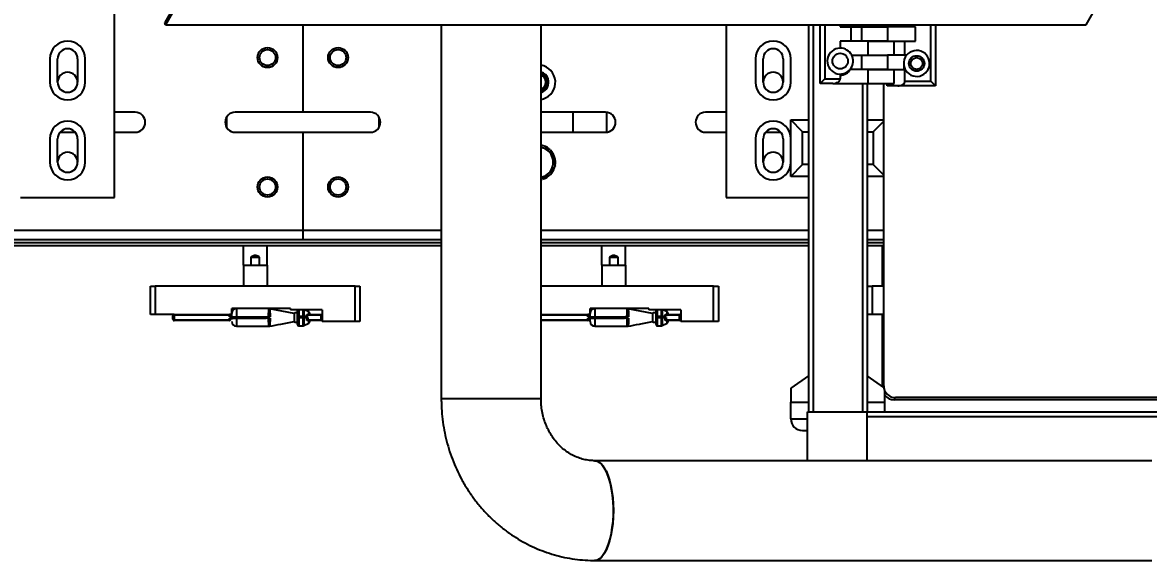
# Model space of a CAD drawing. Header units: millimetres. Extents: x 10 to 584, y 10 to 410.
# Drawn here: x 144.56 to 176.47, y 275.9 to 291.14 of the extents above; entities that cross this region are included whole.
import ezdxf

# ---------------------------------------------------------------- set-up
doc = ezdxf.new("R2010")
doc.units = ezdxf.units.MM
doc.layers.add('2', color=1, linetype='Continuous')
doc.styles.add('SLDTEXTSTYLE0', font='TXT', dxfattribs={"width": 0.7})
doc.dimstyles.new('SLDDIMSTYLE0', dxfattribs={"dimtxt": 3.5, "dimasz": 3.5, "dimexe": 0, "dimexo": 0.0625, "dimgap": 0.875, "dimtad": 1, "dimlfac": 15, "dimrnd": 1e-09, "dimzin": 12, "dimdsep": 46, "dimtxsty": 'SLDTEXTSTYLE0', "dimsah": 1, "dimcen": 0.09, "dimadec": 0, "dimazin": 3, "dimtfac": 1, "dimtofl": 0, "dimtmove": 0, "dimatfit": 3, "dimfxl": 0, "dimfrac": 2, "dimtolj": 1, "dimtzin": 12, "dimarcsym": 0})

# ---------------------------------------------------------------- blocks, each defined once
blk = doc.blocks.new('_D')
at = {"layer": '2', "color": 1}
for p, q in [((167.502, 346.778), (43.502, 346.778)), ((44.502, 346.778), (44.502, 225.845)), ((181.576, 225.845), (43.502, 225.845))]:
    blk.add_line(p, q, dxfattribs=at)
for points in [[(44.502, 346.778), (43.963, 343.278), (45.04, 343.278)], [(44.502, 225.845), (45.04, 229.345), (43.963, 229.345)]]:
    blk.add_solid(points, dxfattribs=at)
at = {"layer": '2', "color": 1, "insert": (39.99, 278.663), "char_height": 3.5, "attachment_point": 1, "rotation": 90, "style": 'SLDTEXTSTYLE0'}
blk.add_mtext('1814', dxfattribs=at)

msp = doc.modelspace()

# ---------------------------------------------------------------- linework, layer by layer
at = {"color": 7, "linetype": 'Continuous', "lineweight": 25}
for p, q in [((147.16849, 286.17832), (147.16849, 294.01165)), ((150.14086, 293.91086), (148.59361, 291.13475)), ((150.15877, 293.84533), (148.61152, 291.06922)), ((174.71045, 291.06922), (176.2577, 293.84533)), ((148.61152, 291.06922), (148.59361, 291.13475)), ((148.61152, 291.06922), (174.71045, 291.06922)), ((152.50183, 291.06922), (152.50183, 288.59498)), ((156.42748, 291.06922), (156.42748, 280.47832)), ((159.25415, 280.47832), (159.25415, 291.06922)), ((164.50183, 291.06922), (164.50183, 286.17832)), ((166.83516, 291.06922), (166.83516, 280.11165)), ((167.16849, 289.41165), (167.16849, 291.06922)), ((167.73516, 291.06922), (167.73516, 291.01165)), ((167.73516, 291.01165), (168.52839, 291.01165)), ((168.03516, 291.01165), (168.03516, 290.61165)), ((168.33516, 291.01165), (168.33516, 290.61165)), ((168.52839, 291.01165), (168.52839, 291.06922)), ((168.52839, 291.01165), (169.06849, 291.01165)), ((169.07526, 291.01165), (168.53516, 291.01165)), ((169.07526, 291.01165), (169.07526, 290.61165)), ((169.86849, 291.01165), (169.07526, 291.01165)), ((169.26849, 291.01165), (169.26849, 291.06922)), ((169.56849, 291.01165), (169.56849, 291.06922)), ((169.86849, 290.61165), (169.86849, 291.01165)), ((170.43516, 291.06922), (170.43516, 289.34498)), ((167.73516, 290.61165), (167.73516, 290.41165)), ((168.52839, 290.61165), (167.73516, 290.61165)), ((168.52839, 290.21165), (168.52839, 290.61165)), ((168.52839, 290.61165), (169.06849, 290.61165)), ((169.07526, 290.61165), (168.53516, 290.61165)), ((169.07526, 290.61165), (169.86849, 290.61165)), ((169.26849, 290.21165), (169.26849, 290.61165)), ((169.56849, 290.21165), (169.56849, 290.61165)), ((168.06176, 290.21165), (168.52839, 290.21165)), ((168.33516, 290.21165), (168.33516, 289.81165)), ((168.52839, 290.21165), (169.06849, 290.21165)), ((168.53516, 290.21165), (169.07526, 290.21165)), ((169.07526, 290.21165), (169.07526, 289.81165)), ((169.61898, 290.21165), (169.07526, 290.21165)), ((145.33516, 290.11165), (145.33516, 289.44498)), ((145.55183, 289.44498), (145.55183, 290.11165)), ((146.11849, 290.11165), (146.11849, 289.44498)), ((146.33516, 289.44498), (146.33516, 290.11165)), ((165.33516, 290.11165), (165.33516, 289.44498)), ((165.55183, 289.44498), (165.55183, 290.11165)), ((166.11849, 290.11165), (166.11849, 289.44498)), ((166.33516, 289.44498), (166.33516, 290.11165)), ((168.52839, 289.81165), (168.02383, 289.81165)), ((168.03516, 289.81165), (168.03516, 289.83302)), ((168.52839, 289.81165), (169.06849, 289.81165)), ((168.52839, 289.41165), (168.52839, 289.81165)), ((169.07526, 289.81165), (168.53516, 289.81165)), ((169.07526, 289.81165), (169.55051, 289.81165)), ((169.26849, 289.41165), (169.26849, 289.81165)), ((159.42494, 289.52945), (159.4566, 289.53988)), ((167.30183, 289.54498), (167.16849, 289.41165)), ((167.30183, 289.54498), (167.73516, 289.54498)), ((167.73516, 289.64498), (167.73516, 289.54498)), ((169.56849, 289.47832), (169.56849, 289.76635)), ((167.52839, 289.41165), (167.16849, 289.41165)), ((167.52839, 289.41165), (168.52839, 289.41165)), ((168.50183, 289.41165), (168.50183, 280.11165)), ((168.52839, 289.41165), (169.26849, 289.41165)), ((168.96849, 280.84498), (168.96849, 289.41165)), ((169.06849, 289.34498), (169.06849, 289.41165)), ((169.36849, 289.34498), (169.06849, 289.34498)), ((170.43516, 289.34498), (169.36849, 289.34498)), ((169.56849, 289.47832), (170.30183, 289.47832)), ((170.30183, 289.47832), (170.43516, 289.34498)), ((159.25415, 288.95914), (159.32282, 288.97641)), ((147.75183, 288.59498), (147.16849, 288.59498)), ((152.50183, 288.59498), (150.58516, 288.59498)), ((154.41849, 288.59498), (152.50183, 288.59498)), ((161.08516, 288.59498), (159.25415, 288.59498)), ((160.16849, 288.02832), (160.16849, 288.59498)), ((161.12388, 288.03098), (161.12388, 288.59233)), ((164.50183, 288.59498), (163.91849, 288.59498)), ((150.33516, 288.44498), (150.33516, 288.17832)), ((154.66849, 288.17832), (154.66849, 288.44498)), ((166.66849, 288.04498), (166.33516, 288.37832)), ((166.33516, 288.37832), (166.83516, 288.37832)), ((166.33516, 286.77832), (166.33516, 288.37832)), ((168.50183, 288.37832), (168.96849, 288.37832)), ((168.96849, 288.34498), (168.66849, 288.04498)), ((145.61913, 288.02832), (146.05118, 288.02832)), ((147.16849, 288.02832), (147.75183, 288.02832)), ((150.58516, 288.02832), (152.50183, 288.02832)), ((152.50183, 288.02832), (152.50183, 285.24499)), ((152.50183, 288.02832), (154.41849, 288.02832)), ((159.25415, 288.02832), (161.08516, 288.02832)), ((163.91849, 288.02832), (164.50183, 288.02832)), ((165.61913, 288.02832), (166.05118, 288.02832)), ((166.66849, 288.04498), (166.83516, 288.04498)), ((166.66849, 287.11165), (166.66849, 288.04498)), ((168.50183, 288.04498), (168.66849, 288.04498)), ((168.66849, 288.04498), (168.66849, 287.11165)), ((145.33516, 287.84498), (145.33516, 287.17832)), ((145.55183, 287.17832), (145.55183, 287.84498)), ((146.11849, 287.84498), (146.11849, 287.17832)), ((146.33516, 287.17832), (146.33516, 287.84498)), ((159.25415, 287.60342), (159.27008, 287.59957)), ((159.25415, 287.6031), (159.27008, 287.59957)), ((165.33516, 287.84498), (165.33516, 287.17832)), ((165.55183, 287.17832), (165.55183, 287.84498)), ((166.11849, 287.84498), (166.11849, 287.17832)), ((166.33516, 286.77832), (166.66849, 287.11165)), ((166.83516, 287.11165), (166.66849, 287.11165)), ((168.66849, 287.11165), (168.50183, 287.11165)), ((168.96849, 286.81165), (168.66849, 287.11165)), ((159.31012, 286.69841), (159.25415, 286.71191)), ((159.25415, 286.69248), (159.29048, 286.7003)), ((159.31012, 286.69841), (159.29114, 286.7627)), ((166.83516, 286.77832), (166.33516, 286.77832)), ((168.96849, 286.77832), (168.50183, 286.77832)), ((144.50183, 286.17832), (147.16849, 286.17832)), ((164.50183, 286.17832), (166.83516, 286.17832)), ((152.50183, 285.24499), (85.83516, 285.24499)), ((152.50183, 285.24499), (152.50183, 284.97832)), ((156.42748, 284.81165), (81.0098, 284.81165)), ((156.42748, 284.89499), (82.03121, 284.89499)), ((152.50183, 284.97832), (85.83624, 284.97832)), ((150.8209, 284.26498), (150.8209, 284.81165)), ((151.48757, 284.26498), (151.48757, 284.81165)), ((156.42748, 284.97832), (152.50183, 284.97832)), ((166.83516, 284.97832), (159.25415, 284.97832)), ((166.83516, 284.89499), (159.25415, 284.89499)), ((166.83516, 284.81165), (159.25415, 284.81165)), ((160.9809, 284.26498), (160.9809, 284.81165)), ((161.64757, 284.26498), (161.64757, 284.81165)), ((168.96849, 284.97832), (168.50183, 284.97832)), ((168.96849, 284.89499), (168.50183, 284.89499)), ((168.96849, 284.81165), (168.50183, 284.81165)), ((168.93516, 283.66498), (168.93516, 284.81165)), ((151.03113, 284.49165), (151.03113, 284.26498)), ((151.03113, 284.49165), (151.27734, 284.49165)), ((151.27734, 284.26498), (151.27734, 284.49165)), ((161.19113, 284.49165), (161.19113, 284.26498)), ((161.19113, 284.49165), (161.43834, 284.49165)), ((161.43734, 284.26498), (161.43734, 284.49165)), ((150.8209, 284.26498), (150.8209, 283.66498)), ((150.8209, 284.26498), (151.48757, 284.26498)), ((151.48757, 284.26498), (151.48757, 283.66498)), ((160.9809, 284.26498), (160.9809, 283.66498)), ((160.9809, 284.26498), (161.64757, 284.26498)), ((161.64757, 284.26498), (161.64757, 283.66498)), ((148.18757, 282.86498), (148.18757, 283.66498)), ((148.18757, 283.66498), (148.3209, 283.66498)), ((148.3209, 283.66498), (148.3209, 282.86498)), ((153.98757, 283.66498), (148.3209, 283.66498)), ((153.98757, 282.66498), (153.98757, 283.66498)), ((153.98757, 283.66498), (154.1209, 283.66498)), ((154.1209, 283.66498), (154.1209, 282.66498)), ((164.14757, 283.66498), (159.25415, 283.66498)), ((164.14757, 282.66498), (164.14757, 283.66498)), ((164.14757, 283.66498), (164.2809, 283.66498)), ((164.2809, 283.66498), (164.2809, 282.66498)), ((168.50757, 282.86498), (168.50757, 283.66498)), ((168.50757, 283.66498), (168.6409, 283.66498)), ((168.6409, 283.66498), (168.6409, 282.86498)), ((168.96849, 283.66498), (168.6409, 283.66498)), ((148.3209, 282.86498), (148.18757, 282.86498)), ((148.85424, 282.86498), (148.3209, 282.86498)), ((148.8209, 282.73165), (148.8209, 282.83165)), ((148.85424, 282.86498), (150.4209, 282.86498)), ((148.85424, 282.84498), (148.85424, 282.71832)), ((150.4209, 282.84498), (148.85424, 282.84498)), ((150.48757, 282.86498), (150.4209, 282.86498)), ((150.4209, 282.80165), (150.4209, 282.84498)), ((150.4209, 282.80165), (151.46305, 282.80165)), ((150.45424, 282.83165), (150.45424, 282.80165)), ((152.15424, 283.03165), (150.48757, 283.03165)), ((150.48757, 282.86498), (150.48757, 283.03165)), ((152.25424, 282.89832), (151.55424, 283.03149)), ((151.55424, 282.76165), (151.55424, 282.80165)), ((151.57611, 282.80165), (151.55424, 282.80165)), ((151.56687, 283.02722), (151.56679, 283.02914)), ((152.15424, 283.03165), (152.15424, 282.99832)), ((153.05424, 282.99832), (152.15424, 282.99832)), ((152.35424, 282.82165), (152.35424, 282.98165)), ((152.35424, 282.78165), (152.35424, 282.82165)), ((152.35424, 282.82165), (152.38757, 282.82165)), ((152.38757, 282.82165), (152.38757, 282.78165)), ((152.38757, 282.82165), (152.64648, 282.82165)), ((152.66914, 282.94086), (152.55424, 282.99832)), ((152.61315, 282.86478), (152.61339, 282.86498)), ((152.61315, 282.82165), (152.61315, 282.86478)), ((152.61339, 282.86498), (152.61593, 282.86498)), ((152.61593, 282.86498), (153.0209, 282.86498)), ((152.64648, 282.84498), (152.64648, 282.82165)), ((153.0209, 282.84498), (152.64648, 282.84498)), ((152.68757, 282.91105), (152.68757, 282.86498)), ((153.0209, 282.84498), (153.0209, 282.86498)), ((153.0209, 282.71832), (153.0209, 282.84498)), ((153.05424, 282.99832), (153.05424, 282.66498)), ((159.25415, 282.86498), (160.5809, 282.86498)), ((160.5809, 282.84498), (159.25415, 282.84498)), ((160.64757, 282.86498), (160.5809, 282.86498)), ((160.5809, 282.80165), (160.5809, 282.84498)), ((160.5809, 282.80165), (161.62305, 282.80165)), ((160.61424, 282.83165), (160.61424, 282.80165)), ((162.31424, 283.03165), (160.64757, 283.03165)), ((160.64757, 282.86498), (160.64757, 283.03165)), ((162.41424, 282.89832), (161.71424, 283.03149)), ((161.71424, 282.76165), (161.71424, 282.80165)), ((161.73611, 282.80165), (161.71424, 282.80165)), ((161.72687, 283.02722), (161.72679, 283.02914)), ((162.31424, 283.03165), (162.31424, 282.99832)), ((163.21424, 282.99832), (162.31424, 282.99832)), ((162.51424, 282.82165), (162.51424, 282.98165)), ((162.51424, 282.78165), (162.51424, 282.82165)), ((162.51424, 282.82165), (162.54757, 282.82165)), ((162.54757, 282.82165), (162.54757, 282.78165)), ((162.54757, 282.82165), (162.80648, 282.82165)), ((162.82914, 282.94086), (162.71424, 282.99832)), ((162.77315, 282.86478), (162.77339, 282.86498)), ((162.77315, 282.82165), (162.77315, 282.86478)), ((162.77339, 282.86498), (162.77593, 282.86498)), ((162.77593, 282.86498), (163.1809, 282.86498)), ((162.80648, 282.84498), (162.80648, 282.82165)), ((163.1809, 282.84498), (162.80648, 282.84498)), ((162.84757, 282.91105), (162.84757, 282.86498)), ((163.1809, 282.84498), (163.1809, 282.86498)), ((163.1809, 282.71832), (163.1809, 282.84498)), ((163.21424, 282.99832), (163.21424, 282.66498)), ((168.6409, 282.86498), (168.50757, 282.86498)), ((168.96849, 282.86498), (168.6409, 282.86498)), ((168.93516, 280.825), (168.93516, 282.86498)), ((148.85424, 282.71832), (150.4209, 282.71832)), ((150.4209, 282.69832), (148.85424, 282.69832)), ((150.4209, 282.71832), (150.4209, 282.76165)), ((150.4209, 282.76165), (151.46305, 282.76165)), ((150.45424, 282.76165), (150.45424, 282.73165)), ((150.6209, 282.53165), (151.54145, 282.53165)), ((151.54131, 282.53263), (151.56654, 282.53604)), ((151.54131, 282.53263), (151.56654, 282.53604)), ((151.54131, 282.53263), (151.56654, 282.53604)), ((151.55424, 282.76165), (151.57602, 282.76165)), ((151.56688, 282.53616), (151.56679, 282.53416)), ((152.38757, 282.78165), (152.35424, 282.78165)), ((152.35424, 282.58165), (152.35424, 282.78165)), ((152.38757, 282.78165), (152.64648, 282.78165)), ((152.38757, 282.54832), (152.51303, 282.54832)), ((152.52794, 282.55184), (152.66914, 282.62244)), ((152.61315, 282.69852), (152.61315, 282.78165)), ((152.61339, 282.69832), (152.61315, 282.69852)), ((152.61593, 282.69832), (152.61339, 282.69832)), ((153.0209, 282.69832), (152.61593, 282.69832)), ((152.64648, 282.78165), (152.64648, 282.71832)), ((152.64648, 282.71832), (153.0209, 282.71832)), ((152.68757, 282.69832), (152.68757, 282.65225)), ((153.0209, 282.69832), (153.0209, 282.71832)), ((153.98757, 282.66498), (153.05424, 282.66498)), ((154.1209, 282.66498), (153.98757, 282.66498)), ((159.25415, 282.71832), (160.5809, 282.71832)), ((160.5809, 282.69832), (159.25415, 282.69832)), ((160.5809, 282.71832), (160.5809, 282.76165)), ((160.5809, 282.76165), (161.62305, 282.76165)), ((160.61424, 282.76165), (160.61424, 282.73165)), ((160.7809, 282.53165), (161.70145, 282.53165)), ((161.70131, 282.53263), (161.72654, 282.53604)), ((161.70131, 282.53263), (161.72654, 282.53604)), ((161.70131, 282.53263), (161.72654, 282.53604)), ((161.71424, 282.76165), (161.73602, 282.76165)), ((161.72688, 282.53616), (161.72679, 282.53416)), ((162.54757, 282.78165), (162.51424, 282.78165)), ((162.51424, 282.58165), (162.51424, 282.78165)), ((162.54757, 282.78165), (162.80648, 282.78165)), ((162.54757, 282.54832), (162.67303, 282.54832)), ((162.68794, 282.55184), (162.82914, 282.62244)), ((162.77315, 282.69852), (162.77315, 282.78165)), ((162.77339, 282.69832), (162.77315, 282.69852)), ((162.77593, 282.69832), (162.77339, 282.69832)), ((163.1809, 282.69832), (162.77593, 282.69832)), ((162.80648, 282.78165), (162.80648, 282.71832)), ((162.80648, 282.71832), (163.1809, 282.71832)), ((162.84757, 282.69832), (162.84757, 282.65225)), ((163.1809, 282.69832), (163.1809, 282.71832)), ((164.14757, 282.66498), (163.21424, 282.66498)), ((164.2809, 282.66498), (164.14757, 282.66498)), ((166.83516, 281.12842), (166.33516, 280.77832)), ((168.97161, 280.79947), (168.50183, 281.12842)), ((166.33516, 280.77832), (166.33516, 280.37832)), ((169.00183, 280.37832), (169.00183, 280.69969)), ((158.37547, 280.47832), (156.42748, 280.47832)), ((159.25415, 280.47832), (156.42748, 280.47832)), ((159.25415, 280.47832), (158.37547, 280.47832)), ((166.33516, 279.91165), (166.33516, 280.37832)), ((169.00183, 280.11165), (169.00183, 280.37832)), ((183.83516, 280.44498), (169.26849, 280.44498)), ((197.96849, 280.51165), (169.30183, 280.51165)), ((166.80849, 280.11165), (168.50183, 280.11165)), ((166.80849, 278.72498), (166.80849, 280.11165)), ((168.50183, 280.11165), (228.47516, 280.11165)), ((168.50183, 278.72498), (168.50183, 280.11165)), ((166.66849, 279.57832), (166.80849, 279.57832)), ((176.57049, 278.72498), (160.77215, 278.72498)), ((160.77215, 275.89832), (176.57049, 275.89832))]:
    msp.add_line(p, q, dxfattribs=at)
at = {"color": 59, "linetype": 'Continuous', "lineweight": 25}
for p, q in [((166.96849, 291.06922), (166.96849, 280.11165)), ((167.30183, 291.06922), (167.30183, 289.54498)), ((170.30183, 289.47832), (170.30183, 291.06922)), ((168.36849, 289.41165), (168.36849, 280.11165)), ((156.42748, 285.24499), (152.50183, 285.24499)), ((166.83516, 285.24499), (159.25415, 285.24499)), ((168.96849, 285.24499), (168.50183, 285.24499)), ((152.38757, 282.99832), (152.38757, 282.82165)), ((152.51303, 282.82165), (152.51303, 282.99832)), ((152.52794, 282.99832), (152.52794, 282.82165)), ((152.66914, 282.86498), (152.66914, 282.94086)), ((162.54757, 282.99832), (162.54757, 282.82165)), ((162.67303, 282.82165), (162.67303, 282.99832)), ((162.68794, 282.99832), (162.68794, 282.82165)), ((162.82914, 282.86498), (162.82914, 282.94086)), ((152.38757, 282.78165), (152.38757, 282.54832)), ((152.51303, 282.54832), (152.51303, 282.78165)), ((152.52794, 282.78165), (152.52794, 282.55184)), ((152.66914, 282.62244), (152.66914, 282.69832)), ((162.54757, 282.78165), (162.54757, 282.54832)), ((162.67303, 282.54832), (162.67303, 282.78165)), ((162.68794, 282.78165), (162.68794, 282.55184)), ((162.82914, 282.62244), (162.82914, 282.69832)), ((166.33516, 280.37832), (166.83516, 280.37832)), ((168.50183, 280.37832), (169.00183, 280.37832)), ((166.33516, 279.91165), (166.80849, 279.91165)), ((168.50183, 279.97832), (228.47516, 279.97832))]:
    msp.add_line(p, q, dxfattribs=at)
at = {"color": 7, "linetype": 'Continuous', "lineweight": 25, "flags": 128}
for points in [[(159.29114, 286.7627), (159.2637, 286.75557), (159.25415, 286.75353)], [(160.77215, 275.89832), (160.79952, 275.90017), (160.86898, 275.92169), (160.93679, 275.96699), (161.00177, 276.0353), (161.06283, 276.12545), (161.11892, 276.2359), (161.16907, 276.36475), (161.21243, 276.5098), (161.24826, 276.66858), (161.27594, 276.83835), (161.295, 277.01623), (161.30511, 277.19916), (161.30611, 277.38401), (161.29796, 277.56763), (161.28083, 277.74686), (161.25498, 277.91865), (161.22088, 278.08006), (161.1791, 278.22831), (161.13036, 278.36088), (161.07548, 278.4755), (161.01542, 278.57021), (160.95119, 278.64338)], [(160.77337, 278.72498), (160.84193, 278.71289), (160.91053, 278.67683), (160.97675, 278.6174), (161.03948, 278.53563), (161.09763, 278.43292), (161.15021, 278.31103), (161.19632, 278.17203), (161.23518, 278.01832), (161.26611, 277.85251), (161.28859, 277.67745), (161.30223, 277.49613), (161.30681, 277.31165)], [(161.30681, 277.31165), (161.30223, 277.12717), (161.28859, 276.94585), (161.26611, 276.77079), (161.23518, 276.60498), (161.19632, 276.45127), (161.15021, 276.31227), (161.09763, 276.19038), (161.03948, 276.08767), (160.97675, 276.0059), (160.91053, 275.94648), (160.84193, 275.91041), (160.7722, 275.89832)]]:
    msp.add_lwpolyline(points, dxfattribs=at)
at = {"color": 7, "linetype": 'Continuous', "lineweight": 25}
for centre, radius in [((151.50183, 290.14498), 0.28333), ((151.50183, 290.14498), 0.22667), ((153.50183, 290.14498), 0.28333), ((153.50183, 290.14498), 0.22667), ((167.73516, 290.04498), 0.22), ((169.90183, 289.97832), 0.22), ((169.90183, 289.97832), 0.16667), ((151.50183, 286.47832), 0.28333), ((151.50183, 286.47832), 0.22667), ((153.50183, 286.47832), 0.28333), ((153.50183, 286.47832), 0.22667)]:
    msp.add_circle(centre, radius, dxfattribs=at)
for centre, radius, start, end in [((145.83516, 290.11165), 0.5, 0, 180), ((165.83516, 290.11165), 0.5, 0, 180), ((145.83516, 290.11165), 0.28333, 0, 180), ((165.83516, 290.11165), 0.28333, 0, 180), ((167.73516, 290.04498), 0.36667, 90, 325.376465), ((167.73516, 290.04498), 0.36667, 27.035692, 90), ((167.73516, 290.04498), 0.36667, 325.376465, 27.035692), ((169.90183, 289.97832), 0.36667, 140.478804, 185.340809), ((169.90183, 289.97832), 0.36667, 185.340809, 140.478804), ((159.16849, 289.44498), 0.49333, 288.22981, 80.001426), ((167.73516, 289.97832), 0.33333, 270, 330), ((167.73516, 289.97832), 0.33333, 334.158067, 334.849337), ((169.86849, 289.91165), 0.33333, 174.39831, 197.457603), ((169.86849, 289.91165), 0.33333, 197.457603, 205.841933), ((145.83516, 289.44498), 0.28333, 0, 180), ((159.16849, 289.44498), 0.27, 288.22981, 18.22981), ((159.16849, 289.44498), 0.27, 18.22981, 71.504008), ((159.16849, 289.44498), 0.22667, 292.202849, 67.797151), ((159.16849, 289.44498), 0.22156, 292.742625, 67.257375), ((165.83516, 289.44498), 0.28333, 0, 180), ((145.83516, 289.44498), 0.5, 180, 0), ((145.83516, 289.44498), 0.28333, 180, 0), ((165.83516, 289.44498), 0.5, 180, 0), ((165.83516, 289.44498), 0.28333, 180, 0), ((147.75183, 288.31165), 0.28333, 270, 90), ((150.58516, 288.31165), 0.28333, 90, 270), ((154.41849, 288.31165), 0.28333, 270, 90), ((161.08516, 288.31165), 0.28333, 270, 90), ((163.91849, 288.31165), 0.28333, 90, 270), ((145.83516, 287.84498), 0.5, 0, 180), ((165.83516, 287.84498), 0.5, 0, 180), ((145.83516, 287.84498), 0.28333, 0, 180), ((165.83516, 287.84498), 0.28333, 0, 180), ((159.16849, 287.17832), 0.49333, 49.77249, 80.001426), ((159.16849, 287.17832), 0.43333, 16.441619, 76.441619), ((145.83516, 287.17832), 0.28333, 0, 180), ((159.16849, 287.17832), 0.43333, 316.441619, 16.441619), ((159.16849, 287.17832), 0.49333, 349.761557, 44.510393), ((165.83516, 287.17832), 0.28333, 0, 180), ((145.83516, 287.17832), 0.5, 180, 0), ((145.83516, 287.17832), 0.28333, 180, 0), ((159.16849, 287.17832), 0.49333, 288.22981, 342.930424), ((165.83516, 287.17832), 0.5, 180, 0), ((165.83516, 287.17832), 0.28333, 180, 0), ((159.16849, 287.17832), 0.43333, 286.441619, 316.441619), ((148.85424, 282.83165), 0.03333, 135.572996, 180), ((148.85424, 282.83165), 0.03333, 90, 135.572996), ((148.85424, 282.87832), 0.03333, 224.427004, 270), ((150.4209, 282.83165), 0.03333, 44.427004, 90), ((150.4209, 282.87832), 0.03333, 270, 315.572996), ((150.4209, 282.83165), 0.03333, 0, 44.427004), ((150.6209, 282.89832), 0.13333, 89.982121, 180), ((152.38757, 282.98165), 0.03333, 150, 180), ((152.64648, 282.87832), 0.03333, 203.578178, 270), ((152.65424, 282.91105), 0.03333, 0, 63.434949), ((153.0209, 282.83165), 0.03333, 0, 90), ((160.5809, 282.83165), 0.03333, 44.427004, 90), ((160.5809, 282.87832), 0.03333, 270, 315.572996), ((160.5809, 282.83165), 0.03333, 0, 44.427004), ((160.7809, 282.89832), 0.13333, 89.982121, 180), ((162.54757, 282.98165), 0.03333, 150, 180), ((162.80648, 282.87832), 0.03333, 203.578178, 270), ((162.81424, 282.91105), 0.03333, 0, 63.434949), ((163.1809, 282.83165), 0.03333, 0, 90), ((148.85424, 282.73165), 0.03333, 180, 224.427004), ((148.85424, 282.68498), 0.03333, 90, 135.572996), ((148.85424, 282.73165), 0.03333, 224.427004, 270), ((150.4209, 282.68498), 0.03333, 44.427004, 90), ((150.4209, 282.73165), 0.03333, 270, 315.572996), ((150.4209, 282.73165), 0.03333, 315.572996, 0), ((150.6209, 282.66498), 0.13333, 180, 269.982121), ((152.38757, 282.58165), 0.03333, 180, 270), ((152.51303, 282.58165), 0.03333, 270, 296.565051), ((152.64648, 282.68498), 0.03333, 90, 156.421822), ((152.65424, 282.65225), 0.03333, 296.565051, 0), ((153.0209, 282.73165), 0.03333, 270, 0), ((160.5809, 282.68498), 0.03333, 44.427004, 90), ((160.5809, 282.73165), 0.03333, 270, 315.572996), ((160.5809, 282.73165), 0.03333, 315.572996, 0), ((160.7809, 282.66498), 0.13333, 180, 269.982121), ((162.54757, 282.58165), 0.03333, 180, 270), ((162.67303, 282.58165), 0.03333, 270, 296.565051), ((162.80648, 282.68498), 0.03333, 90, 156.421822), ((162.81424, 282.65225), 0.03333, 296.565051, 0), ((163.1809, 282.73165), 0.03333, 270, 0), ((169.30183, 280.84498), 0.33333, 180, 270), ((169.26849, 280.77832), 0.33333, 216.869898, 270), ((166.66849, 279.91165), 0.33333, 180, 270), ((160.76209, 278.4657), 0.25948, 43.21605, 87.779335)]:
    msp.add_arc(centre, radius, start, end, dxfattribs=at)
at = {"color": 59, "linetype": 'Continuous', "lineweight": 25}
for start, end in [(18.22981, 73.597879), (286.402121, 18.22981)]:
    msp.add_arc((159.16849, 289.44498), 0.30333, start, end, dxfattribs=at)
at = {"color": 7, "linetype": 'Continuous', "lineweight": 25}
for centre, major_axis, ratio, start_param, end_param in [((167.52839, 289.54498), (0.20677, 0), 0.64483216, 4.71238898, 6.28318531), ((169.36849, 289.47832), (0.2, 0), 0.66666667, 4.71238898, 6.28318531), ((153.0209, 282.83118), (0.03333, 0), 0.41421356, 0, 1.57079633), ((163.1809, 282.83118), (0.03333, 0), 0.41421356, 0, 1.57079633), ((153.0209, 282.73212), (0.03333, 0), 0.41421356, 4.71238898, 6.28318531), ((163.1809, 282.73212), (0.03333, 0), 0.41421356, 4.71238898, 6.28318531)]:
    msp.add_ellipse(centre, major_axis=major_axis, ratio=ratio, start_param=start_param, end_param=end_param, dxfattribs=at)
for points, knots in [([(159.27008, 287.59957), (159.31419, 287.58894), (159.39661, 287.56906), (159.47627, 287.54985), (159.51329, 287.54092)], [0, 0, 0, 0, 0.53525041, 1, 1, 1, 1]), ([(159.51329, 287.54092), (159.52683, 287.49506), (159.55009, 287.41624), (159.57408, 287.33495), (159.58411, 287.30097)], [0, 0, 0, 0, 0.581952875, 1, 1, 1, 1]), ([(159.58411, 287.30097), (159.59695, 287.25745), (159.62094, 287.17614), (159.64414, 287.09754), (159.65492, 287.06101)], [0, 0, 0, 0, 0.53525041, 1, 1, 1, 1]), ([(159.65492, 287.06101), (159.62196, 287.02636), (159.56534, 286.96681), (159.50693, 286.90539), (159.48252, 286.87971)], [0, 0, 0, 0, 0.58195288, 1, 1, 1, 1]), ([(159.48252, 286.87971), (159.45125, 286.84683), (159.39283, 286.78539), (159.33636, 286.72601), (159.31012, 286.69841)], [0, 0, 0, 0, 0.53525041, 1, 1, 1, 1]), ([(151.27734, 284.49165), (151.27187, 284.49451), (151.24552, 284.50824), (151.20548, 284.52801), (151.15212, 284.53901), (151.09448, 284.5251), (151.05621, 284.50489), (151.03113, 284.49165)], [0, 0, 0, 0, 0.07037332, 0.33845141, 0.50750063, 0.67733023, 1, 1, 1, 1]), ([(161.43734, 284.49165), (161.43187, 284.49451), (161.40552, 284.50824), (161.36548, 284.52801), (161.31212, 284.53901), (161.25448, 284.5251), (161.21621, 284.50489), (161.19113, 284.49165)], [0, 0, 0, 0, 0.07037332, 0.33845141, 0.50750063, 0.67733023, 1, 1, 1, 1]), ([(150.48757, 282.80165), (150.48757, 282.80653), (150.48757, 282.82747), (150.48757, 282.84979), (150.48757, 282.86116), (150.48757, 282.865)], [0, 0, 0, 0, 0.16766597, 0.71894645, 1, 1, 1, 1]), ([(151.46305, 282.80165), (151.47849, 282.80165), (151.50939, 282.80165), (151.53912, 282.80165), (151.55249, 282.80165), (151.55424, 282.80165)], [0, 0, 0, 0, 0.46482772, 0.93020447, 1, 1, 1, 1]), ([(151.56635, 283.02759), (151.56233, 283.02913), (151.5543, 283.0322), (151.54584, 283.03063), (151.54162, 283.02984)], [0, 0, 0, 0, 0.50050371, 1, 1, 1, 1]), ([(152.35424, 282.89832), (152.34515, 282.904), (152.328, 282.91473), (152.2997, 282.91797), (152.27469, 282.9117), (152.26129, 282.90293), (152.25424, 282.89832)], [0, 0, 0, 0, 0.29515943, 0.55712461, 0.76668025, 1, 1, 1, 1]), ([(152.25424, 282.89823), (152.25424, 282.89826), (152.25424, 282.90128), (152.25424, 282.89089), (152.25424, 282.86665), (152.25424, 282.82737), (152.25424, 282.79689), (152.25424, 282.78165)], [0, 0, 0, 0, 0.00241105, 0.25180828, 0.50120552, 0.75060276, 1, 1, 1, 1]), ([(160.64757, 282.80165), (160.64757, 282.80653), (160.64757, 282.82747), (160.64757, 282.84979), (160.64757, 282.86116), (160.64757, 282.865)], [0, 0, 0, 0, 0.16766724, 0.71895191, 1, 1, 1, 1]), ([(161.62305, 282.80165), (161.63849, 282.80165), (161.66939, 282.80165), (161.69912, 282.80165), (161.71249, 282.80165), (161.71424, 282.80165)], [0, 0, 0, 0, 0.46482772, 0.93020447, 1, 1, 1, 1]), ([(161.72635, 283.02759), (161.72233, 283.02913), (161.7143, 283.0322), (161.70584, 283.03063), (161.70162, 283.02984)], [0, 0, 0, 0, 0.50050371, 1, 1, 1, 1]), ([(162.51424, 282.89832), (162.50515, 282.904), (162.488, 282.91473), (162.4597, 282.91797), (162.43469, 282.9117), (162.42129, 282.90293), (162.41424, 282.89832)], [0, 0, 0, 0, 0.29515943, 0.55712461, 0.76668025, 1, 1, 1, 1]), ([(162.41424, 282.89823), (162.41424, 282.89826), (162.41424, 282.90128), (162.41424, 282.89089), (162.41424, 282.86665), (162.41424, 282.82737), (162.41424, 282.79689), (162.41424, 282.78165)], [0, 0, 0, 0, 0.00241105, 0.25180828, 0.50120552, 0.75060276, 1, 1, 1, 1]), ([(150.48757, 282.72107), (150.48757, 282.72842), (150.48757, 282.73976), (150.48757, 282.75596), (150.48757, 282.76165)], [0, 0, 0, 0, 0.648827627, 1, 1, 1, 1]), ([(151.55424, 282.76165), (151.54197, 282.76165), (151.51746, 282.76165), (151.484, 282.76165), (151.466, 282.76165), (151.46305, 282.76165)], [0, 0, 0, 0, 0.455484617, 0.910702492, 1, 1, 1, 1]), ([(151.55424, 282.53181), (151.66349, 282.55311), (151.89681, 282.59861), (152.13015, 282.64194), (152.25424, 282.66499)], [0, 0, 0, 0, 0.46823352, 1, 1, 1, 1]), ([(152.25424, 282.78165), (152.25424, 282.76636), (152.25424, 282.73579), (152.25424, 282.69723), (152.25424, 282.67032), (152.25424, 282.66682), (152.25424, 282.66508)], [0, 0, 0, 0, 0.250699431, 0.501398861, 0.752098292, 1, 1, 1, 1]), ([(152.25424, 282.66498), (152.26317, 282.6593), (152.28011, 282.64852), (152.30834, 282.64534), (152.33345, 282.65164), (152.34705, 282.66037), (152.35424, 282.66498)], [0, 0, 0, 0, 0.2916196, 0.55270692, 0.76371042, 1, 1, 1, 1]), ([(160.64757, 282.66498), (160.64757, 282.66768), (160.64757, 282.67244), (160.64757, 282.70554), (160.64757, 282.73727), (160.64757, 282.75602), (160.64757, 282.76165)], [0, 0, 0, 0, 0.42418295, 0.74717943, 0.92402221, 1, 1, 1, 1]), ([(161.71424, 282.76165), (161.70197, 282.76165), (161.67746, 282.76165), (161.644, 282.76165), (161.626, 282.76165), (161.62305, 282.76165)], [0, 0, 0, 0, 0.455484617, 0.910702492, 1, 1, 1, 1]), ([(161.71424, 282.53181), (161.82349, 282.55311), (162.05681, 282.59861), (162.29015, 282.64194), (162.41424, 282.66499)], [0, 0, 0, 0, 0.46823352, 1, 1, 1, 1]), ([(162.41424, 282.78165), (162.41424, 282.76636), (162.41424, 282.73579), (162.41424, 282.69723), (162.41424, 282.67032), (162.41424, 282.66682), (162.41424, 282.66508)], [0, 0, 0, 0, 0.25069943, 0.50139886, 0.75209829, 1, 1, 1, 1]), ([(162.41424, 282.66498), (162.42317, 282.6593), (162.44011, 282.64852), (162.46834, 282.64534), (162.49345, 282.65164), (162.50705, 282.66037), (162.51424, 282.66498)], [0, 0, 0, 0, 0.291619601, 0.552706919, 0.763710424, 1, 1, 1, 1]), ([(156.42748, 280.47832), (156.42824, 280.41436), (156.43023, 280.24615), (156.45063, 279.97422), (156.49307, 279.66437), (156.55578, 279.3582), (156.63811, 279.05718), (156.73979, 278.76273), (156.86033, 278.47624), (156.99917, 278.19908), (157.15567, 277.93258), (157.32909, 277.67799), (157.51859, 277.43654), (157.72328, 277.20937), (157.94215, 276.99755), (158.17415, 276.80208), (158.41817, 276.62385), (158.67301, 276.46369), (158.93747, 276.32231), (159.21026, 276.20035), (159.49011, 276.0983), (159.77568, 276.01663), (160.06566, 275.95558), (160.35868, 275.91569), (160.59475, 275.89988), (160.73263, 275.89867), (160.77215, 275.89832)], [0, 0, 0, 0, 0.02689397, 0.07072668, 0.11457137, 0.15841582, 0.20225305, 0.24607579, 0.28987644, 0.33364721, 0.37738012, 0.42106723, 0.46470084, 0.50827372, 0.55177942, 0.59521256, 0.63856915, 0.68184682, 0.72504508, 0.76816542, 0.81121142, 0.85418871, 0.89710486, 0.93996916, 0.98279243, 1, 1, 1, 1]), ([(160.77215, 278.72498), (160.75207, 278.72527), (160.67688, 278.72635), (160.54697, 278.74117), (160.38454, 278.78002), (160.22681, 278.83941), (160.07603, 278.91801), (159.93404, 279.0146), (159.80235, 279.12777), (159.68225, 279.25609), (159.57494, 279.39807), (159.48148, 279.55212), (159.40286, 279.71655), (159.33996, 279.88951), (159.29343, 280.06905), (159.26453, 280.24981), (159.25484, 280.38705), (159.25427, 280.4621), (159.25415, 280.47832)], [0, 0, 0, 0, 0.02725137, 0.10207151, 0.17652647, 0.24996747, 0.32202934, 0.39261118, 0.46179712, 0.52976512, 0.59672187, 0.66286702, 0.72837745, 0.79340301, 0.85806803, 0.9224755, 0.98325236, 1, 1, 1, 1])]:
    msp.add_open_spline(points, degree=3, knots=knots, dxfattribs=at)
at = {"color": 59, "linetype": 'Continuous', "lineweight": 25}
for points, knots in [([(150.6209, 283.03165), (150.6209, 283.02641), (150.6209, 283.01868), (150.6209, 282.96532), (150.6209, 282.91342), (150.6209, 282.85399), (150.6209, 282.8198), (150.6209, 282.80165)], [0, 0, 0, 0, 0.37730355, 0.55536631, 0.77693756, 0.88155741, 1, 1, 1, 1]), ([(151.53098, 282.80165), (151.53098, 282.80221), (151.53111, 282.82148), (151.53188, 282.85622), (151.53455, 282.91782), (151.53743, 282.96689), (151.54048, 283.01877), (151.54104, 283.02624), (151.54145, 283.03165)], [0, 0, 0, 0, 0.00363362, 0.12474327, 0.2288001, 0.46805451, 0.61493795, 1, 1, 1, 1]), ([(151.56679, 283.02914), (151.56679, 283.02917), (151.56639, 283.03864), (151.56786, 283.01344), (151.57061, 282.96323), (151.57329, 282.91184), (151.57554, 282.85081), (151.57592, 282.81841), (151.57611, 282.80165)], [0, 0, 0, 0, 0.00104785, 0.39242379, 0.54187249, 0.78506344, 0.88885658, 1, 1, 1, 1]), ([(160.7809, 283.03165), (160.7809, 283.02641), (160.7809, 283.01868), (160.7809, 282.96532), (160.7809, 282.91342), (160.7809, 282.85399), (160.7809, 282.8198), (160.7809, 282.80165)], [0, 0, 0, 0, 0.37730355, 0.55536631, 0.77693756, 0.88155741, 1, 1, 1, 1]), ([(161.69098, 282.80165), (161.69098, 282.80221), (161.69111, 282.82148), (161.69188, 282.85622), (161.69455, 282.91782), (161.69743, 282.96689), (161.70048, 283.01877), (161.70104, 283.02624), (161.70145, 283.03165)], [0, 0, 0, 0, 0.00363362, 0.12474327, 0.2288001, 0.46805451, 0.61493795, 1, 1, 1, 1]), ([(161.72679, 283.02914), (161.72679, 283.02917), (161.72639, 283.03864), (161.72786, 283.01344), (161.73061, 282.96323), (161.73329, 282.91184), (161.73554, 282.85081), (161.73592, 282.81841), (161.73611, 282.80165)], [0, 0, 0, 0, 0.00104785, 0.39242379, 0.54187249, 0.78506344, 0.88885658, 1, 1, 1, 1]), ([(150.6209, 282.76165), (150.6209, 282.74657), (150.6209, 282.71041), (150.6209, 282.65386), (150.6209, 282.59304), (150.6209, 282.54244), (150.6209, 282.53545), (150.6209, 282.53165)], [0, 0, 0, 0, 0.09826854, 0.23563942, 0.41826385, 0.68415667, 1, 1, 1, 1]), ([(151.54145, 282.53165), (151.54145, 282.53165), (151.54205, 282.52235), (151.54081, 282.54874), (151.53812, 282.59796), (151.53463, 282.6595), (151.53201, 282.71418), (151.53136, 282.74829), (151.53111, 282.76165)], [0, 0, 0, 0, 0.00005677, 0.34573148, 0.60121253, 0.77792936, 0.91299104, 1, 1, 1, 1]), ([(151.54144, 282.53168), (151.54144, 282.53167), (151.54205, 282.52235), (151.5412, 282.53946), (151.54034, 282.55655)], [0, 0, 0, 0, 0.00122336, 1, 1, 1, 1]), ([(151.54145, 282.53165), (151.54145, 282.53165), (151.54205, 282.52235), (151.5412, 282.53945), (151.54034, 282.55655)], [0, 0, 0, 0, 0.0001642, 1, 1, 1, 1]), ([(151.57602, 282.76165), (151.57586, 282.75061), (151.5754, 282.71917), (151.57328, 282.66534), (151.57007, 282.60288), (151.56725, 282.54824), (151.56701, 282.54047), (151.56688, 282.53616)], [0, 0, 0, 0, 0.07522323, 0.21420289, 0.39996089, 0.66787957, 1, 1, 1, 1]), ([(160.7809, 282.76165), (160.7809, 282.74657), (160.7809, 282.71041), (160.7809, 282.65386), (160.7809, 282.59304), (160.7809, 282.54244), (160.7809, 282.53545), (160.7809, 282.53165)], [0, 0, 0, 0, 0.09826854, 0.23563942, 0.41826385, 0.68415667, 1, 1, 1, 1]), ([(161.70145, 282.53165), (161.70145, 282.53165), (161.70205, 282.52235), (161.70081, 282.54874), (161.69812, 282.59796), (161.69463, 282.6595), (161.69201, 282.71418), (161.69136, 282.74829), (161.69111, 282.76165)], [0, 0, 0, 0, 0.00005677, 0.34573148, 0.60121253, 0.77792936, 0.91299104, 1, 1, 1, 1]), ([(161.73602, 282.76165), (161.73586, 282.75061), (161.7354, 282.71917), (161.73328, 282.66534), (161.73007, 282.60288), (161.72725, 282.54824), (161.72701, 282.54047), (161.72688, 282.53616)], [0, 0, 0, 0, 0.075223226, 0.21420289, 0.399960885, 0.667879565, 1, 1, 1, 1])]:
    msp.add_open_spline(points, degree=3, knots=knots, dxfattribs=at)
at = {"color": 7, "linetype": 'Continuous', "lineweight": 25}
for points in [[(151.46305, 282.76165), (151.46455, 282.76832), (151.46754, 282.78165), (151.46455, 282.79498), (151.46305, 282.80165)], [(161.62305, 282.76165), (161.62455, 282.76832), (161.62754, 282.78165), (161.62455, 282.79498), (161.62305, 282.80165)]]:
    msp.add_open_spline(points, degree=3, dxfattribs=at)

# ---------------------------------------------------------------- dimensions: what is measured, and where the dimension line sits
at = {"layer": '2', "color": 1}
dim = msp.add_linear_dim(base=(44.50183, 225.84498), p1=(168.50183, 346.77832), p2=(182.57616, 225.84498), angle=90, dimstyle='SLDDIMSTYLE0', dxfattribs=at)
dim.commit()
dim.dimension.update_dxf_attribs({"geometry": '_D', "text_midpoint": (44.50183, 284.48628), "dimtype": 160})

doc.saveas('drawing.dxf')
